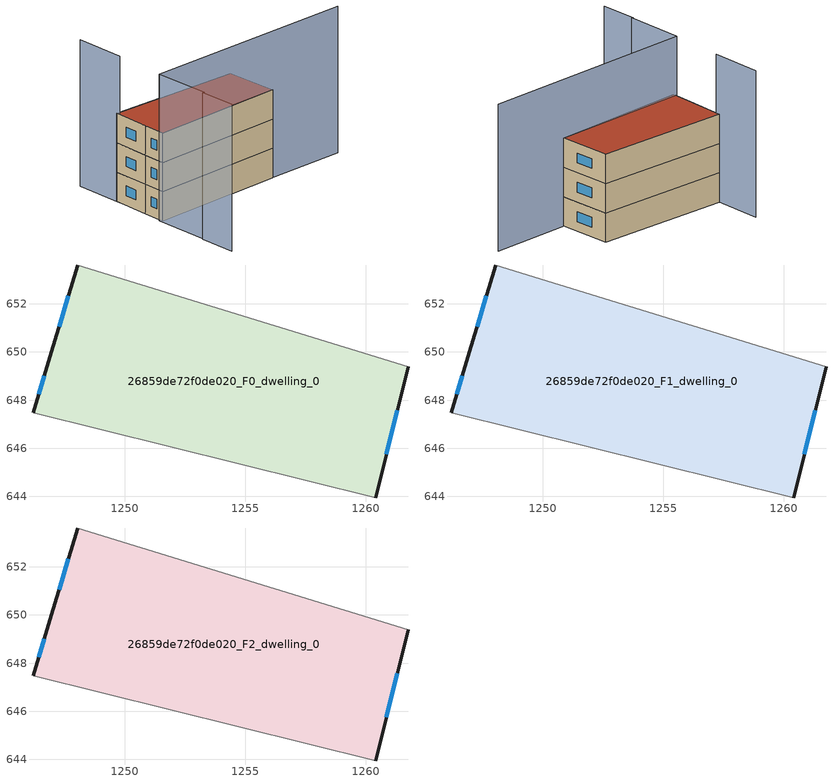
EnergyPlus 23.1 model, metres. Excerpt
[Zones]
26859de72f0de020_F0_dwelling_0
 floor ground (EU_floor_Construction): 1261.77,649.4 1260.42,643.94 1246.18,647.48 1246.88,649.78 1248.03,653.61 z0
 wall outside (EU_wall_Construction): 1248.03,653.61 1246.88,649.78 1246.18,647.48 / 1260.42,643.94 1261.77,649.4 z0:3
 wall adiabatic (EU_wall_Construction): 1261.77,649.4 1248.03,653.61 / 1246.18,647.48 1260.42,643.94 z0:3
 window (EU_Window_Construction): 1247.65,652.33 1247.26,651.06 / 1260.87,645.76 1261.32,647.58 / 1246.64,649.02 1246.41,648.25 z1:2
26859de72f0de020_F1_dwelling_0
 floor to 26859de72f0de020_F0_dwelling_0 (EU_floor_Construction): 1261.76,649.4 1260.42,643.94 1246.18,647.48 1246.88,649.78 1248.03,653.61 z3
 wall outside (EU_wall_Construction): 1248.03,653.61 1246.88,649.78 1246.18,647.48 / 1260.42,643.94 1261.77,649.4 z3:6
 wall adiabatic (EU_wall_Construction): 1261.77,649.4 1248.03,653.61 / 1246.18,647.48 1260.42,643.94 z3:6
 window (EU_Window_Construction): 1247.65,652.33 1247.26,651.06 / 1260.87,645.76 1261.32,647.58 / 1246.64,649.02 1246.41,648.25 z4:5
26859de72f0de020_F2_dwelling_0
 floor to 26859de72f0de020_F1_dwelling_0 (EU_floor_Construction): 1261.76,649.4 1260.42,643.94 1246.18,647.48 1246.88,649.78 1248.03,653.61 z6
 wall outside (EU_wall_Construction): 1248.03,653.61 1246.88,649.78 1246.18,647.48 / 1260.42,643.94 1261.77,649.4 z6:9
 wall adiabatic (EU_wall_Construction): 1261.77,649.4 1248.03,653.61 / 1246.18,647.48 1260.42,643.94 z6:9
 window (EU_Window_Construction): 1247.65,652.33 1247.26,651.06 / 1260.87,645.76 1261.32,647.58 / 1246.64,649.02 1246.41,648.25 z7:8
 roof outside (EU_roof_Construction): 1260.42,643.94 1261.77,649.4 1248.03,653.61 1246.88,649.78 1246.18,647.48 z9
shading: 1243.39,638.24 1244.37,641.98 / 1244.51,641.94 1246.07,647.81 / 1246.07,647.81 1268.74,641.78 / 1247.92,653.21 1249.37,658.45 z0:15
[Building]
EU S2 Campaign: North Axis=0; Terrain=City; Solar Distribution=FullExterior
[Site:Location]
Bologna: Latitude=44.5; Longitude=11.25; Time Zone=1; Elevation=37
[SizingPeriod:WeatherFileDays]
AnnualSizingPeriod: Begin Month=1; Begin Day of Month=1; End Month=12; End Day of Month=31; Day of Week for Start Day=Monday; Use Weather File Daylight Saving Period=No; Use Weather File Rain and Snow Indicators=No
[MATERIAL]
EU_InternalMass_Material: Roughness=MediumRough; Thickness=0.1; Conductivity=1; Density=1800; Specific Heat=900; Thermal Absorptance=0.9; Solar Absorptance=0.7; Visible Absorptance=0.7
[MATERIAL:NOMASS] Roughness=MediumRough; Thermal Absorptance=0.9; Solar Absorptance=0.7; Visible Absorptance=0.7
Name | Thermal Resistance
EU_wall_NoMass | 0.937881
EU_roof_NoMass | 0.548572
EU_floor_NoMass | 0.71348
[WINDOWMATERIAL:SIMPLEGLAZINGSYSTEM]
EU_Window_SimpleGlazing: UFactor=4.25633; Solar Heat Gain Coefficient=0.85; Visible Transmittance=0.85
[CONSTRUCTION]
EU_wall_Construction: EU_wall_NoMass
EU_roof_Construction: EU_roof_NoMass
EU_floor_Construction: EU_floor_NoMass
EU_Window_Construction: EU_Window_SimpleGlazing
EU_InternalMass_Construction: EU_InternalMass_Material
[ZONE] Type=1; Multiplier=1; Ceiling Height=autocalculate; Floor Area=autocalculate; Part of Total Floor Area=Yes
Name | Volume
26859de72f0de020_F0_dwelling_0 | 261.433
26859de72f0de020_F1_dwelling_0; 26859de72f0de020_F2_dwelling_0 | 261.432
[INTERNALMASS] Construction=EU_InternalMass_Construction; Surface Area=87.1444
Name | Zone or ZoneList
26859de72f0de020_F0_dwelling_0_EU_InternalMass | 26859de72f0de020_F0_dwelling_0
26859de72f0de020_F1_dwelling_0_EU_InternalMass | 26859de72f0de020_F1_dwelling_0
26859de72f0de020_F2_dwelling_0_EU_InternalMass | 26859de72f0de020_F2_dwelling_0
[OTHEREQUIPMENT] Fuel Type=Electricity; Design Level Calculation Method=Watts/Area; Power per Zone Floor Area=1; Fraction Latent=0; Fraction Radiant=0; Fraction Lost=0; Carbon Dioxide Generation Rate=0; EndUse Subcategory=EU_Step8_InternalGains
Name | Zone or ZoneList or Space or SpaceList | Schedule
EU_Step8_InternalGain_26859de72f0de020_F0_dwelling_0_f000 | 26859de72f0de020_F0_dwelling_0 | EU_Step8_GainSchedule_26859de72f0de020_F0_dwelling_0_f000
EU_Step8_InternalGain_26859de72f0de020_F1_dwelling_0_f000 | 26859de72f0de020_F1_dwelling_0 | EU_Step8_GainSchedule_26859de72f0de020_F1_dwelling_0_f000
EU_Step8_InternalGain_26859de72f0de020_F2_dwelling_0_f000 | 26859de72f0de020_F2_dwelling_0 | EU_Step8_GainSchedule_26859de72f0de020_F2_dwelling_0_f000
[ZONEVENTILATION:DESIGNFLOWRATE] Schedule=EU_AlwaysOn; Design Flow Rate Calculation Method=AirChanges/Hour; Air Changes per Hour=0.687892; Ventilation Type=Natural; Fan Pressure Rise=0; Fan Total Efficiency=1; Constant Term Coefficient=1; Temperature Term Coefficient=0; Velocity Term Coefficient=0; Velocity Squared Term Coefficient=0; Minimum Indoor Temperature=-100; Maximum Indoor Temperature=100; Delta Temperature=-100; Minimum Outdoor Temperature=-100; Maximum Outdoor Temperature=100; Maximum Wind Speed=40
Name | Zone or ZoneList or Space or SpaceList
EU_ConstantAir_26859de72f0de020_F0_dwelling_0 | 26859de72f0de020_F0_dwelling_0
EU_ConstantAir_26859de72f0de020_F1_dwelling_0 | 26859de72f0de020_F1_dwelling_0
EU_ConstantAir_26859de72f0de020_F2_dwelling_0 | 26859de72f0de020_F2_dwelling_0
[HVACTEMPLATE:THERMOSTAT] Constant Heating Setpoint=20; Constant Cooling Setpoint=50
EU_HeatOnly_26859de72f0de020_F0_dwelling_0; EU_HeatOnly_26859de72f0de020_F1_dwelling_0; EU_HeatOnly_26859de72f0de020_F2_dwelling_0
[HVACTEMPLATE:ZONE:IDEALLOADSAIRSYSTEM] System Availability Schedule=EU_AlwaysOn; Maximum Heating Supply Air Temperature=50; Minimum Cooling Supply Air Temperature=13; Maximum Heating Supply Air Humidity Ratio=0.0156; Minimum Cooling Supply Air Humidity Ratio=0.0077; Heating Limit=NoLimit; Cooling Limit=NoLimit; Heating Availability Schedule=EU_AlwaysOn; Cooling Availability Schedule=EU_CoolingOff; Dehumidification Control Type=ConstantSensibleHeatRatio; Cooling Sensible Heat Ratio=0.7; Dehumidification Setpoint=60; Humidification Control Type=None; Humidification Setpoint=30; Outdoor Air Method=None; Outdoor Air Flow Rate per Person=0.00944; Outdoor Air Flow Rate per Zone Floor Area=0; Outdoor Air Flow Rate per Zone=0; Demand Controlled Ventilation Type=None; Outdoor Air Economizer Type=NoEconomizer; Heat Recovery Type=None; Sensible Heat Recovery Effectiveness=0.7; Latent Heat Recovery Effectiveness=0.65
Name | Template Thermostat
26859de72f0de020_F0_dwelling_0 | EU_HeatOnly_26859de72f0de020_F0_dwelling_0
26859de72f0de020_F1_dwelling_0 | EU_HeatOnly_26859de72f0de020_F1_dwelling_0
26859de72f0de020_F2_dwelling_0 | EU_HeatOnly_26859de72f0de020_F2_dwelling_0
[SIZING:ZONE] Zone Cooling Design Supply Air Temperature Input Method=SupplyAirTemperature; Zone Cooling Design Supply Air Temperature=13; Zone Heating Design Supply Air Temperature Input Method=SupplyAirTemperature; Zone Heating Design Supply Air Temperature=50; Zone Cooling Design Supply Air Humidity Ratio=0.008; Zone Heating Design Supply Air Humidity Ratio=0.008; Cooling Design Air Flow Method=DesignDay; Cooling Design Air Flow Rate=0; Cooling Minimum Air Flow per Zone Floor Area=0.000762; Cooling Minimum Air Flow=0; Cooling Minimum Air Flow Fraction=0.2; Heating Design Air Flow Method=DesignDay; Heating Design Air Flow Rate=0; Heating Maximum Air Flow per Zone Floor Area=0.002032; Heating Maximum Air Flow=0.141576; Heating Maximum Air Flow Fraction=0.3; Account for Dedicated Outdoor Air System=No; Dedicated Outdoor Air System Control Strategy=NeutralSupplyAir; Dedicated Outdoor Air Low Setpoint Temperature for Design=autosize; Dedicated Outdoor Air High Setpoint Temperature for Design=autosize; Zone Load Sizing Method=Sensible Load Only No Latent Load; Zone Latent Cooling Design Supply Air Humidity Ratio Input Method=HumidityRatioDifference; Zone Cooling Design Supply Air Humidity Ratio Difference=0.005; Zone Latent Heating Design Supply Air Humidity Ratio Input Method=HumidityRatioDifference; Zone Humidification Design Supply Air Humidity Ratio Difference=0.005
26859de72f0de020_F0_dwelling_0; 26859de72f0de020_F1_dwelling_0; 26859de72f0de020_F2_dwelling_0
[SCHEDULE:CONSTANT]
Name | Hourly Value
EU_AlwaysOn | 1
EU_CoolingOff | 0
[SCHEDULE:FILE] Column Number=1; Rows to Skip at Top=0; Number of Hours of Data=8760; Column Separator=Comma; Interpolate to Timestep=No; Minutes per Item=60; Adjust Schedule for Daylight Savings=Yes
Name | File
EU_Step8_GainSchedule_26859de72f0de020_F0_dwelling_0_f000 | ../../schedules/26859de72f0de020/26859de72f0de020_F0_dwelling_0_f000_gain.csv
EU_Step8_GainSchedule_26859de72f0de020_F1_dwelling_0_f000 | ../../schedules/26859de72f0de020/26859de72f0de020_F1_dwelling_0_f000_gain.csv
EU_Step8_GainSchedule_26859de72f0de020_F2_dwelling_0_f000 | ../../schedules/26859de72f0de020/26859de72f0de020_F2_dwelling_0_f000_gain.csv
